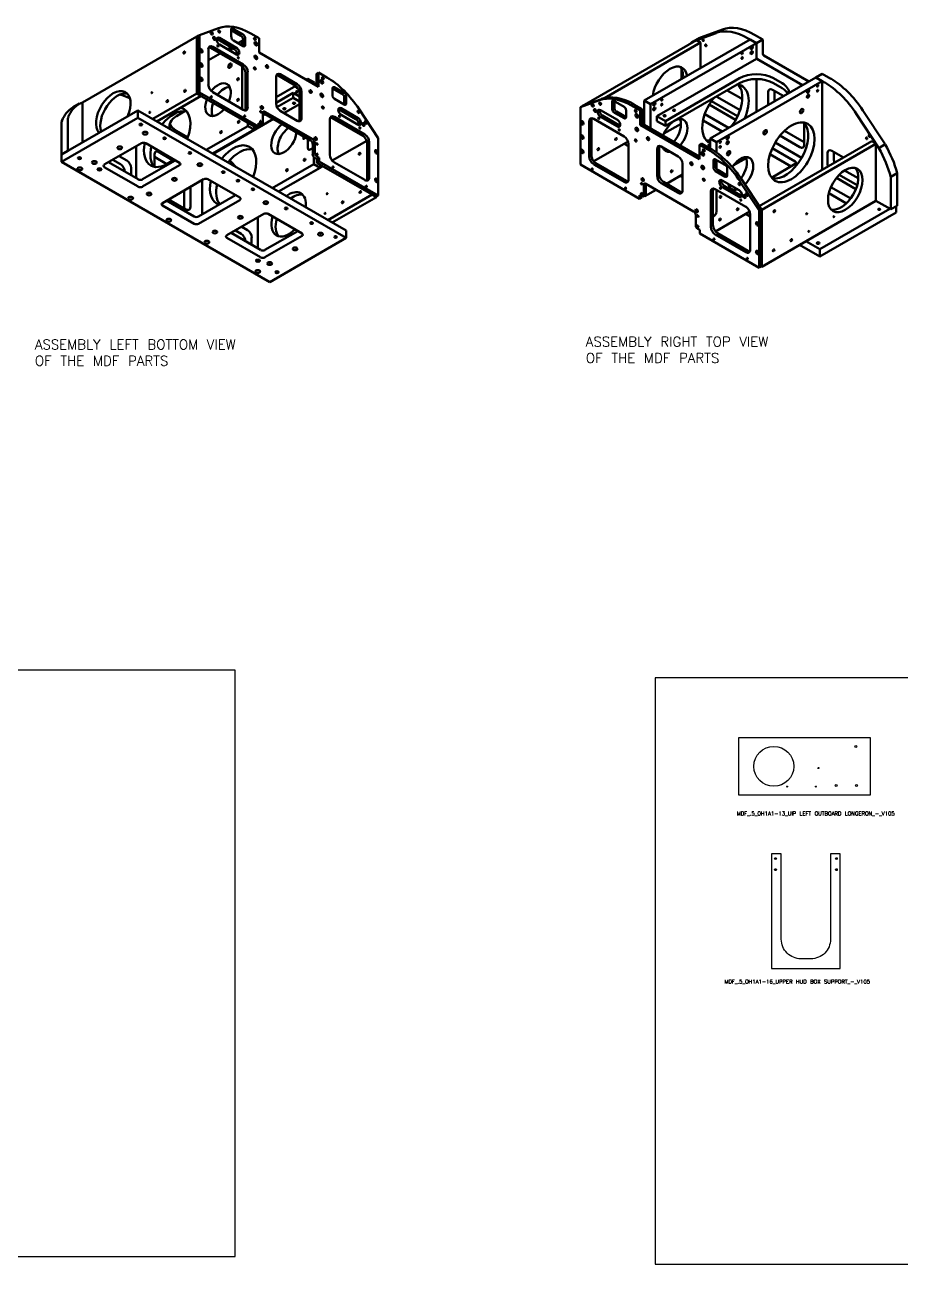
# Model space of a CAD drawing. Header units: inches. Extents: x 315 to 1225, y 29 to 674.
# Drawn here: x 588.7 to 678.4, y 41.5 to 168.3 of the extents above; entities that cross this region are included whole.
import ezdxf

# ---------------------------------------------------------------- set-up
doc = ezdxf.new("R2010")
doc.units = ezdxf.units.IN
doc.header["$LTSCALE"] = 0.03937
doc.header["$MEASUREMENT"] = 0
doc.layers.add('Visible', color=7, linetype='Continuous', lineweight=50)
doc.styles.get("Standard").update_dxf_attribs({"font": 'txt.shx'})

msp = doc.modelspace()

# ---------------------------------------------------------------- linework, layer by layer
at = {"color": 0, "linetype": 'ByBlock', "lineweight": -2}
for points in [[(610.25, 42.27), (610.25, 102.27), (514.25, 102.27), (514.25, 42.27)], [(749.22, 41.48), (749.22, 101.48), (653.22, 101.48), (653.22, 41.48)]]:
    msp.add_lwpolyline(points, close=True, dxfattribs=at)
msp.add_lwpolyline([(675.23, 89.5), (675.23, 95.33), (661.73, 95.33), (661.73, 89.5)], close=True)
msp.add_lwpolyline([(672.15, 83.48), (671.15, 83.48), (671.15, 74.73, -0.414214), (669.15, 72.73), (668.12, 72.73, -0.414214), (666.12, 74.73), (666.12, 83.48), (665.12, 83.48), (665.12, 71.73), (672.15, 71.73)], format="xyb", close=True)
for centre, radius in [((665.35, 92.42), 2.04), ((673.73, 94.44), 0.0968), ((669.91, 92.25), 0.0532), ((666.71, 90.35), 0.0532), ((669.66, 90.35), 0.0532), ((671.73, 90.47), 0.0967), ((673.82, 90.47), 0.0967), ((665.53, 82.98), 0.0967), ((671.75, 82.98), 0.0967), ((665.53, 81.85), 0.0967), ((671.75, 81.85), 0.0967)]:
    msp.add_circle(centre, radius)
at = {"layer": 'Visible', "extrusion": (-1e-16, 0.816497, -0.57735)}
for p, q in [((606.61, 167.24), (608.57, 167.95)), ((609.87, 167.04), (609.87, 167.89)), ((609.87, 167.74), (610.85, 167.17)), ((609.96, 167.94), (611.07, 167.29)), ((611.85, 167.4), (612.71, 166.91)), ((594.66, 160.34), (606.35, 167.1)), ((606.35, 161.26), (606.35, 167.1)), ((606.35, 167.1), (606.39, 167.07)), ((606.61, 167.24), (606.39, 167.11)), ((606.39, 161.24), (606.39, 167.11)), ((606.61, 161.37), (606.61, 167.24)), ((608.45, 166.81), (610.18, 165.81)), ((608.66, 166.94), (610.4, 165.94)), ((610.4, 165.26), (608.66, 166.26)), ((611.07, 166.1), (610.09, 166.67)), ((610.54, 166.41), (610.97, 166.66)), ((610.97, 166.66), (610.97, 166.16)), ((611.07, 166.61), (610.97, 166.66)), ((611.07, 166.79), (611.07, 166.1)), ((611.29, 166.92), (611.29, 166.23)), ((612.71, 166.91), (612.71, 165.45)), ((607.52, 162.18), (607.52, 165.78)), ((607.52, 164.67), (608.72, 165.36)), ((607.75, 165.92), (610.87, 164.12)), ((607.97, 166.05), (611.09, 164.24)), ((609.47, 165.79), (609.84, 166.01)), ((612.71, 165.45), (618.79, 161.93)), ((610.97, 164.05), (610.97, 159.66)), ((611.33, 163.33), (611.33, 159.73)), ((611.54, 163.46), (611.54, 159.85)), ((614.45, 160.22), (614.45, 162.97)), ((614.67, 163.09), (616.4, 162.09)), ((614.88, 163.22), (616.62, 162.22)), ((617.53, 162.66), (617.71, 162.77)), ((617.71, 162.56), (617.71, 162.77)), ((617.71, 162.77), (618.36, 162.4)), ((618.36, 162.4), (618.36, 162.18)), ((618.79, 163.4), (618.58, 163.27)), ((618.58, 163.27), (618.58, 162.06)), ((618.79, 163.4), (619.65, 162.9)), ((618.79, 161.93), (618.79, 163.4)), ((601.83, 158.65), (606.35, 161.26)), ((606.79, 161.01), (606.35, 161.26)), ((606.39, 161.24), (606.61, 161.37)), ((612.45, 157.75), (606.39, 161.24)), ((612.66, 157.87), (606.61, 161.37)), ((611.09, 159.59), (607.97, 161.4)), ((614.45, 160.89), (616.46, 162.05)), ((616.2, 161.31), (614.45, 160.3)), ((616.83, 160.94), (616.2, 161.31)), ((616.2, 160.81), (616.2, 161.31)), ((616.83, 161.34), (616.83, 158.59)), ((617.05, 161.47), (617.05, 158.72)), ((620.21, 161.07), (620.21, 161.76)), ((620.21, 161.76), (621.33, 161.12)), ((620.43, 161.89), (621.54, 161.25)), ((621.63, 161.1), (621.63, 160.25)), ((593.7, 159.85), (594.35, 160.22)), ((594.41, 160.25), (594.66, 160.34)), ((594.66, 156.27), (594.66, 160.34)), ((602.26, 158.4), (606.79, 161.01)), ((614.54, 159.85), (616.2, 160.81)), ((615.24, 159.26), (616.83, 160.18)), ((616.2, 160.81), (616.83, 160.44)), ((621.41, 160.13), (620.43, 160.7)), ((621.41, 160.97), (621.41, 160.13)), ((600.31, 159.53), (592.49, 155.01)), ((600.31, 158.78), (592.49, 154.26)), ((593.14, 155.39), (593.14, 158.52)), ((621.62, 147.23), (600.31, 159.53)), ((600.31, 158.78), (600.31, 159.53)), ((621.62, 146.48), (600.31, 158.78)), ((605.16, 159.47), (604.26, 158.95)), ((608.01, 155.08), (614.18, 158.65)), ((613.1, 159.27), (613.1, 158.24)), ((613.1, 159.27), (617.97, 156.46)), ((613.1, 159.02), (613.32, 159.15)), ((618.19, 156.58), (613.31, 159.4)), ((616.62, 158.47), (614.88, 159.47)), ((619.96, 155), (619.96, 158.6)), ((620.19, 158.74), (623.32, 156.94)), ((620.41, 158.86), (623.53, 157.06)), ((620.89, 159.63), (622.62, 158.63)), ((621.1, 159.75), (622.84, 158.75)), ((622.84, 158.07), (621.1, 159.07)), ((622.93, 159.65), (624.89, 156.68)), ((592.49, 155.01), (592.49, 158.15)), ((605.15, 156.93), (604.26, 157.45)), ((607.31, 155.48), (611.56, 157.93)), ((607.96, 155.11), (612.21, 157.56)), ((611.56, 157.93), (611.56, 158.26)), ((612.21, 157.56), (611.56, 157.93)), ((612.21, 157.88), (612.21, 157.56)), ((612.66, 157.87), (612.45, 157.75)), ((612.66, 158.24), (612.66, 157.87)), ((612.88, 158.12), (612.66, 158.24)), ((612.82, 157.98), (613.03, 158.1)), ((596.88, 153.98), (600.67, 156.17)), ((601.11, 156.17), (604.57, 154.17)), ((617.71, 155.64), (617.71, 156.61)), ((618.19, 156.08), (618.19, 155.05)), ((618.4, 155.18), (618.4, 156.21)), ((620.2, 154.39), (623.72, 156.42)), ((623.77, 156.15), (623.77, 152.55)), ((623.98, 156.28), (623.98, 152.67)), ((624.89, 150.81), (624.89, 156.68)), ((592.49, 155.01), (593.14, 155.39)), ((592.49, 154.26), (592.49, 155.01)), ((598.4, 154.85), (599.19, 154.4)), ((600.15, 152.6), (600.15, 155.86)), ((602, 153.75), (602, 155.03)), ((602, 154.78), (603.29, 154.03)), ((602.43, 155.28), (603.87, 154.45)), ((618.19, 155.67), (617.93, 155.52)), ((618.3, 154.77), (618.3, 154.04)), ((618.84, 154.68), (618.62, 154.8)), ((592.49, 154.26), (613.8, 141.96)), ((600.35, 151.73), (596.88, 153.73)), ((597.32, 154.23), (600.35, 152.48)), ((597.75, 154.48), (598.54, 154.02)), ((599.62, 153.65), (599.62, 152.9)), ((604.14, 154.42), (600.78, 152.48)), ((604.57, 153.92), (600.78, 151.73)), ((614.05, 151.59), (618.3, 154.04)), ((614.7, 151.22), (619.23, 153.83)), ((614.7, 151.22), (618.95, 153.67)), ((618.3, 154.04), (618.95, 153.67)), ((618.62, 154.55), (618.4, 154.68)), ((618.84, 154.68), (618.62, 154.55)), ((618.62, 154.55), (618.62, 154.18)), ((618.62, 154.18), (618.84, 154.31)), ((624.67, 150.69), (618.62, 154.18)), ((618.84, 154.31), (618.84, 154.68)), ((624.89, 150.81), (618.84, 154.31)), ((618.95, 153.67), (618.95, 153.99)), ((623.53, 152.41), (620.41, 154.21)), ((602.82, 150.05), (607.04, 152.49)), ((606.88, 152.4), (606.88, 148.9)), ((607.48, 152.49), (610.73, 150.61)), ((605.03, 151.33), (605.03, 149.53)), ((605.68, 151.7), (605.68, 149.65)), ((619.75, 148.3), (624.28, 150.91)), ((624.71, 150.66), (624.28, 150.91)), ((606.07, 147.93), (602.82, 149.8)), ((606.07, 148.68), (603.25, 150.3)), ((605.25, 149.4), (603.47, 150.43)), ((610.29, 150.86), (606.5, 148.68)), ((610.73, 150.36), (606.5, 147.93)), ((620.19, 148.05), (624.71, 150.66)), ((624.67, 150.69), (624.89, 150.81)), ((624.71, 150.71), (624.71, 150.66)), ((609.41, 146.75), (613.2, 148.94)), ((612.59, 145.41), (612.59, 148.58)), ((613.63, 148.94), (617.1, 146.93)), ((610.28, 147.25), (610.87, 146.9)), ((610.93, 147.62), (611.52, 147.28)), ((613.31, 145.25), (616.66, 147.18)), ((621.62, 146.48), (621.62, 147.23)), ((612.87, 144.5), (609.41, 146.5)), ((609.84, 147), (612.87, 145.25)), ((611.95, 146.53), (611.95, 145.78)), ((617.1, 146.68), (613.31, 144.5)), ((613.8, 141.96), (621.62, 146.48))]:
    msp.add_line(p, q, dxfattribs=at)
at = {"layer": 'Visible', "extrusion": (1e-16, 0.816497, 0.57735)}
for p, q in [((657.19, 166.62), (659.44, 167.44)), ((657.84, 167), (660.09, 167.82)), ((657.44, 166.72), (645.75, 159.96)), ((657.87, 166.47), (648.02, 160.78)), ((662.93, 166.78), (652.1, 160.53)), ((663.58, 166.41), (652.75, 160.16)), ((657.78, 166.97), (657.13, 166.59)), ((657.44, 166.72), (657.87, 166.47)), ((657.87, 166.47), (657.87, 163.86)), ((662.72, 166.9), (663.58, 166.41)), ((662.93, 166.78), (663.58, 166.41)), ((663.37, 167.27), (664.23, 166.78)), ((664.23, 166.78), (663.58, 166.41)), ((663.58, 166.41), (663.58, 164.82)), ((663.58, 166.41), (663.58, 164.94)), ((664.23, 166.78), (664.23, 165.32)), ((664.33, 165.13), (668.94, 162.47)), ((663.58, 164.82), (653.4, 158.94)), ((655.92, 162.74), (655.92, 163.73)), ((663.58, 164.82), (668.29, 162.1)), ((663.68, 164.76), (668.29, 162.1)), ((661.84, 162.82), (654.26, 158.44)), ((654.26, 157.94), (661.84, 162.32)), ((669.66, 162.89), (658.84, 156.64)), ((670.31, 162.52), (659.49, 156.27)), ((663.58, 162.73), (663.58, 159.38)), ((666.2, 162.3), (665.31, 162.82)), ((665.31, 162.32), (666.2, 161.8)), ((670.31, 163.27), (669.66, 162.89)), ((669.66, 162.89), (670.52, 162.4)), ((670.31, 162.52), (669.66, 162.89)), ((670.31, 163.27), (671.17, 162.77)), ((670.31, 153.45), (670.31, 162.52)), ((660.57, 161.58), (661.97, 160.77)), ((664.78, 160.07), (664.78, 161.4)), ((665.21, 161.65), (666.36, 160.98)), ((665.43, 160.45), (665.43, 161.52)), ((645.57, 159.85), (647.53, 160.57)), ((645.57, 159.85), (645.79, 159.98)), ((645.57, 153.98), (645.57, 159.85)), ((645.75, 159.96), (645.75, 159.96)), ((645.75, 159.96), (645.75, 159.96)), ((645.79, 159.98), (647.74, 160.69)), ((648.83, 159.66), (648.83, 160.5)), ((648.92, 160.55), (650.03, 159.91)), ((649.05, 159.79), (649.05, 160.48)), ((650.81, 160.02), (651.67, 159.53)), ((651.03, 160.15), (651.88, 159.66)), ((652.1, 160.53), (652.1, 158.07)), ((652.75, 160.16), (652.1, 160.53)), ((652.75, 157.69), (652.75, 160.16)), ((661.45, 158.57), (658.75, 160.13)), ((661.65, 158.95), (658.98, 160.49)), ((661.9, 159.56), (659.59, 160.9)), ((646.69, 154.92), (646.69, 158.53)), ((646.93, 158.66), (650.05, 156.86)), ((647.62, 159.56), (649.36, 158.56)), ((649.36, 157.88), (647.62, 158.88)), ((649.57, 158), (647.84, 159)), ((650.03, 158.72), (649.05, 159.29)), ((650.25, 158.84), (649.26, 159.41)), ((650.25, 159.54), (650.25, 158.84)), ((651.67, 159.53), (651.88, 159.66)), ((651.67, 159.53), (651.67, 158.07)), ((651.88, 158.19), (651.88, 159.66)), ((653.4, 158.44), (653.4, 158.94)), ((654.26, 158.44), (653.4, 158.94)), ((658.29, 159.14), (660.73, 157.73)), ((673.81, 159.15), (676.08, 155.68)), ((674.45, 159.52), (676.73, 156.06)), ((646.48, 154.8), (646.48, 158.4)), ((651.67, 158.07), (651.88, 158.19)), ((651.67, 158.07), (657.75, 154.55)), ((657.75, 154.8), (651.88, 158.19)), ((653.4, 158.44), (654.26, 157.94)), ((655.86, 158.16), (654.12, 157.15)), ((654.26, 157.94), (654.26, 158.44)), ((660.08, 157.36), (658.11, 158.5)), ((668.46, 156.27), (666.44, 157.44)), ((668.46, 158.27), (668.46, 156.02)), ((650.45, 156.35), (646.94, 154.32)), ((650.5, 155.86), (650.06, 156.12)), ((650.5, 156.08), (650.5, 152.47)), ((657.75, 156.02), (657.97, 156.14)), ((657.75, 156.02), (658.61, 155.52)), ((657.75, 154.55), (657.75, 156.02)), ((657.97, 156.14), (658.82, 155.65)), ((658.62, 155.93), (658.84, 156.05)), ((658.84, 155.64), (658.84, 156.64)), ((658.84, 156.64), (659.49, 156.27)), ((659.49, 156.27), (659.49, 155.22)), ((675.37, 156.37), (663.87, 149.73)), ((675.8, 156.12), (664.11, 149.36)), ((668.19, 154.68), (665.49, 156.24)), ((668.03, 155.77), (665.98, 156.95)), ((675.37, 156.37), (675.8, 156.12)), ((675.8, 156.12), (675.8, 150.28)), ((676.73, 156.06), (676.08, 155.68)), ((653.41, 152.83), (653.41, 155.58)), ((653.63, 152.96), (653.63, 155.71)), ((653.84, 155.83), (655.58, 154.83)), ((658.84, 155.8), (658.62, 155.93)), ((658.62, 155.77), (658.62, 155.93)), ((667.12, 153.8), (664.96, 155.04)), ((667.55, 154.3), (665.19, 155.66)), ((670.84, 154.15), (670.84, 155.15)), ((671.27, 155.4), (672.48, 154.7)), ((671.49, 154.53), (671.49, 155.28)), ((651.62, 150.49), (645.57, 153.98)), ((650.05, 152.21), (646.93, 154.01)), ((650.27, 152.34), (647.14, 154.14)), ((656.01, 154.08), (656.01, 151.33)), ((659.17, 153.69), (659.17, 154.38)), ((659.39, 154.51), (660.5, 153.87)), ((659.39, 153.82), (659.39, 154.51)), ((659.49, 154.45), (659.49, 153.55)), ((660.59, 152.87), (659.61, 153.44)), ((660.59, 153.72), (660.59, 152.87)), ((662.53, 154.65), (661.21, 153.89)), ((670.31, 153.45), (663.87, 149.73)), ((665.12, 152.64), (667.55, 154.05)), ((670.32, 153.45), (670.31, 153.45)), ((652.02, 152.52), (651.98, 152.54)), ((655.79, 151.21), (654.06, 152.21)), ((656.01, 152.97), (654.37, 152.03)), ((656.01, 152.68), (655.76, 152.83)), ((660.37, 152.75), (659.39, 153.31)), ((660.06, 152.37), (661.8, 151.37)), ((661.89, 152.27), (663.85, 149.3)), ((662.11, 152.4), (664.07, 149.43)), ((673.75, 151.47), (671.76, 152.62)), ((673.89, 151.89), (672.05, 152.95)), ((673.99, 152.58), (672.59, 153.39)), ((677.97, 153.1), (677.32, 152.72)), ((677.32, 152.72), (677.32, 149.41)), ((677.97, 153.1), (677.97, 149.78)), ((652.06, 151.89), (652.06, 150.86)), ((653.31, 151.42), (652.16, 150.75)), ((657.15, 149.2), (652.27, 152.02)), ((652.27, 150.99), (652.27, 152.02)), ((655.58, 151.08), (653.84, 152.08)), ((658.92, 147.61), (658.92, 151.22)), ((659.13, 147.74), (659.13, 151.35)), ((659.37, 151.48), (662.49, 149.68)), ((659.49, 151.41), (659.49, 149.14)), ((661.8, 150.69), (660.06, 151.69)), ((662.01, 150.82), (660.28, 151.82)), ((672.79, 150.02), (670.98, 151.07)), ((671.2, 151.69), (673.22, 150.52)), ((651.62, 150.86), (651.62, 150.49)), ((651.84, 150.73), (651.62, 150.86)), ((651.62, 150.49), (651.84, 150.61)), ((651.84, 150.61), (651.84, 150.73)), ((652.21, 150.84), (651.99, 150.72)), ((652.16, 150.75), (652.11, 150.79)), ((652.16, 150.82), (652.16, 150.75)), ((675.8, 150.28), (664.11, 143.53)), ((677.32, 149.41), (675.8, 150.28)), ((677.97, 149.78), (677.32, 149.41)), ((677.88, 149.08), (677.88, 149.73)), ((657.36, 147.8), (657.36, 148.83)), ((659.27, 148.76), (659.13, 148.68)), ((662.89, 149.17), (659.38, 147.14)), ((662.94, 148.68), (662.5, 148.94)), ((662.94, 148.9), (662.94, 145.29)), ((663.85, 149.3), (664.07, 149.43)), ((663.85, 143.43), (663.85, 149.3)), ((664.07, 143.56), (664.07, 149.43)), ((664.07, 149.39), (664.11, 149.36)), ((664.11, 149.36), (664.11, 143.53)), ((677.23, 149.46), (670.06, 145.32)), ((677.88, 149.08), (670.06, 144.57)), ((657.8, 147.3), (657.58, 147.42)), ((657.8, 146.93), (657.8, 147.3)), ((663.85, 143.43), (657.8, 146.93)), ((662.49, 145.03), (659.37, 146.83)), ((662.71, 145.15), (659.59, 146.96)), ((670.06, 145.32), (668.63, 146.15)), ((670.06, 144.57), (667.98, 145.77)), ((670.06, 144.57), (670.06, 145.32)), ((664.07, 143.56), (663.85, 143.43)), ((664.11, 143.53), (664.07, 143.56))]:
    msp.add_line(p, q, dxfattribs=at)
at = {"layer": 'Visible'}
for centre, major_axis, start_param, end_param in [((607.85, 167.44), (-0.085, 0.148), 1.570796326794769, 7.853981633974355), ((607.81, 167.42), (-0.0519, 0.0899), 2.320938, 7.10384), ((608.63, 167.6), (-0.064, 0.111), 1.570796326793991, 7.853981633973576), ((608.12, 166.9), (-0.085, 0.148), 1.570796326795594, 7.853981633975179), ((608.08, 166.88), (-0.0519, 0.0899), 2.320938, 7.10384), ((612.27, 166.84), (-0.064, 0.111), 1.570796326794813, 7.853981633974398), ((612.38, 166.35), (-0.102, 0.176), 1.570796326794728, 7.853981633974314), ((612.33, 166.32), (-0.059, 0.103), 2.338371, 7.086407), ((606.79, 165.64), (-0.102, 0.176), 1.570796326794634, 7.853981633974221), ((606.74, 165.61), (-0.059, 0.103), 2.338371, 7.086407), ((609.84, 165.82), (0.085, 0.148), 0.220644, 6.062541), ((609.89, 165.79), (0.0519, 0.0899), -0.291859, 3.433451), ((612.38, 164.96), (-0.102, 0.176), 1.57079632679415, 7.853981633973736), ((612.33, 164.93), (-0.059, 0.103), 2.338371, 7.086407), ((663.03, 165.97), (0.0519, 0.0899), 2.849734, 6.575044), ((663.03, 165.47), (0.0519, 0.0899), 2.849734, 6.575044), ((606.79, 164.18), (-0.102, 0.176), 1.570796326795051, 7.853981633974638), ((606.74, 164.15), (-0.059, 0.103), 2.338371, 7.086407), ((609.85, 164.04), (0.0383, 0.0663), 0.07077, 3.070823), ((612.27, 163.83), (-0.064, 0.111), 1.570796326794091, 7.853981633973677), ((606.79, 162.72), (-0.102, 0.176), 1.570796326795575, 7.853981633975161), ((606.74, 162.69), (-0.059, 0.103), 2.338371, 7.086407), ((608.51, 160.63), (0.92, 1.59), -1.356437, 1.343019), ((619.12, 162.46), (-0.102, 0.176), 1.570796326794958, 7.853981633974544), ((619.07, 162.43), (-0.059, 0.103), 2.338371, 7.086407), ((619.23, 162.82), (-0.064, 0.111), 1.570796326795429, 7.853981633975015), ((663.58, 161.32), (-2.45, 0), 3.926991, 5.497787), ((597.8, 159.24), (1.25, 2.16), -1.391712, 2.962509), ((598.23, 158.99), (1.25, 2.16), 0.174194, 2.68693), ((609.16, 160.26), (0.92, 1.59), 0.361367, 1.356437), ((616.57, 161.93), (0.0519, 0.0899), 1.271141, 4.638748), ((619.12, 161.07), (-0.102, 0.176), 1.570796326794665, 7.85398163397425), ((619.07, 161.04), (-0.059, 0.103), 2.338371, 7.086407), ((664.47, 160.8), (2.45, 0), 0.311622, 0.785398), ((603.31, 156.79), (1.68, 2.9), -1.307859, 0.160703), ((608.51, 160.63), (0.92, 1.59), 1.863086, 4.420099), ((609.16, 160.26), (0.92, 1.59), 1.863086, 2.780226), ((619.23, 159.82), (-0.064, 0.111), 1.570796326795274, 7.85398163397486), ((646.81, 160.06), (-0.085, 0.148), 1.570796326795075, 7.853981633974662), ((646.85, 160.09), (-0.0519, 0.0899), -0.820654, 3.962247), ((647.59, 160.22), (-0.064, 0.111), 1.57079632679516, 7.853981633974747), ((653.07, 160.22), (0.0519, 0.0899), 2.849734, 6.575044), ((653.07, 159.72), (0.0519, 0.0899), 2.849734, 6.575044), ((603.96, 156.41), (1.68, 2.9), 0.194961, 1.307859), ((622.87, 159.37), (-0.064, 0.111), 1.57079632679432, 7.853981633973906), ((647.08, 159.52), (-0.085, 0.148), 1.570796326794324, 7.85398163397391), ((647.12, 159.54), (-0.0519, 0.0899), -0.820654, 3.962247), ((651.23, 159.46), (-0.064, 0.111), 1.570796326792064, 7.853981633971651), ((651.34, 158.97), (-0.102, 0.176), 1.570796326796644, 7.85398163397623), ((651.39, 159), (-0.059, 0.103), -0.803222, 3.944814), ((600.61, 158.08), (0.144, 0), 3.141593, 9.424778), ((601.06, 157.21), (0.245, 0), 3.141593, 9.424778), ((601.06, 157.37), (0.0766, 0), 3.663724, 5.761054), ((605.99, 158.45), (2.45, 0), 3.319303, 3.926991), ((615.25, 156.74), (0.92, 1.59), 0.917858, 5.365327), ((615.9, 156.37), (0.92, 1.59), 0.917858, 2.780226), ((623.38, 158.09), (-0.085, 0.148), 1.570796326795202, 7.853981633974789), ((623.34, 158.07), (-0.0519, 0.0899), 2.320938, 7.10384), ((623.65, 158.32), (-0.085, 0.148), 1.57079632679589, 7.853981633975477), ((623.61, 158.3), (-0.0519, 0.0899), 2.320938, 7.10384), ((645.75, 158.26), (-0.102, 0.176), 1.570796326795875, 7.85398163397546), ((645.8, 158.29), (-0.059, 0.103), -0.803222, 3.944814), ((651.34, 157.58), (-0.102, 0.176), 1.570796326794178, 7.853981633973764), ((651.39, 157.61), (-0.059, 0.103), -0.803222, 3.944814), ((600.89, 156.04), (-0.306, 0), 3.926991, 5.497787), ((603.31, 156.79), (1.68, 2.9), 2.085601, 4.201259), ((603.03, 156.68), (0.144, 0), 3.141593, 9.424778), ((606.88, 157.93), (-2.45, 0), 0.785398, 0.938105), ((610.05, 152.9), (1.68, 2.9), -1.307859, 1.307859), ((645.75, 156.8), (-0.102, 0.176), 1.570796326794936, 7.853981633974522), ((645.8, 156.83), (-0.059, 0.103), -0.803222, 3.944814), ((651.23, 156.45), (-0.064, 0.111), 1.570796326796469, 7.853981633976056), ((594.33, 154.64), (0.171, 0), 3.141593, 9.424778), ((594.33, 154.7), (-0.104, 0), -0.291859, 3.433451), ((598.46, 155.71), (0.245, 0), 3.141593, 9.424778), ((598.46, 155.87), (-0.0766, 0), 0.522131, 2.619462), ((603.96, 156.41), (1.68, 2.9), 2.081926, 2.946632), ((610.7, 152.52), (1.68, 2.9), 0.194961, 1.307859), ((617.93, 155.77), (0.153, 0.265), 2.356194, 3.926991), ((624.71, 155.29), (-0.102, 0.176), 1.570796326794335, 7.853981633973922), ((624.66, 155.26), (-0.059, 0.103), 2.338371, 7.086407), ((645.75, 155.34), (-0.102, 0.176), 1.570796326794268, 7.853981633973852), ((645.8, 155.37), (-0.059, 0.103), -0.803222, 3.944814), ((658.08, 155.08), (-0.102, 0.176), 1.570796326794951, 7.853981633974537), ((658.13, 155.11), (-0.059, 0.103), -0.803222, 3.944814), ((658.19, 155.44), (-0.064, 0.111), 1.570796326793086, 7.853981633972672), ((594.38, 153.55), (0.245, 0), 3.141593, 9.424778), ((594.38, 153.71), (-0.0766, 0), 0.522131, 2.619462), ((595.86, 154.21), (0.245, 0), 3.141593, 9.424778), ((595.86, 154.36), (0.0766, 0), 3.663724, 5.761054), ((597.1, 153.85), (0.306, 0), 2.356194, 3.926991), ((604.35, 154.04), (0.306, 0), -0.785398, 0.785398), ((606.65, 153.98), (0.245, 0), 3.141593, 9.424778), ((606.65, 154.14), (0.0766, 0), 3.663724, 5.761054), ((658.08, 153.69), (-0.102, 0.176), 1.570796326793115, 7.853981633972701), ((658.13, 153.72), (-0.059, 0.103), -0.803222, 3.944814), ((604.05, 152.48), (0.245, 0), 3.141593, 9.424778), ((604.05, 152.64), (-0.0766, 0), 0.522131, 2.619462), ((607.26, 152.36), (0.306, 0), 0.785398, 2.356194), ((610.05, 152.9), (1.68, 2.9), 2.081926, 3.27321), ((609.04, 153.21), (0.144, 0), 3.141593, 9.424778), ((610.55, 152.34), (0.144, 0), 3.141593, 9.424778), ((624.71, 152.37), (-0.102, 0.176), 1.570796326794335, 7.853981633973922), ((624.66, 152.34), (-0.059, 0.103), 2.338371, 7.086407), ((658.19, 152.44), (-0.064, 0.111), 1.570796326793966, 7.853981633973552), ((600.56, 151.85), (0.306, 0), 3.926991, 5.497787), ((601.46, 150.98), (0.245, 0), 3.141593, 9.424778), ((601.46, 151.14), (-0.0766, 0), 0.522131, 2.619462), ((610.7, 152.52), (1.68, 2.9), 2.081926, 2.902832), ((615.73, 148.89), (1.25, 2.16), -0.92552, 0.92552), ((616.16, 148.64), (1.25, 2.16), 0.174194, 0.92552), ((661.83, 151.99), (-0.064, 0.111), 1.570796326795274, 7.853981633974861), ((662.61, 150.94), (-0.085, 0.148), 1.570796326794629, 7.853981633974216), ((662.65, 150.96), (-0.0519, 0.0899), -0.820654, 3.962247), ((599.57, 150.55), (0.245, 0), 3.141593, 9.424778), ((599.57, 150.71), (-0.0766, 0), 0.522131, 2.619462), ((603.04, 149.93), (-0.306, 0), -0.785398, 0.785398), ((610.51, 150.49), (0.306, 0), -0.785398, 0.785398), ((613.39, 150.09), (0.245, 0), 3.141593, 9.424778), ((613.39, 150.25), (-0.0766, 0), 0.522131, 2.619462), ((662.34, 150.71), (-0.085, 0.148), 1.570796326794743, 7.85398163397433), ((662.38, 150.73), (-0.0519, 0.0899), -0.820654, 3.962247), ((603.47, 148.3), (0.245, 0), 3.141593, 9.424778), ((603.47, 148.46), (-0.0766, 0), 0.522131, 2.619462), ((606.29, 148.8), (0.306, 0), 3.926991, 5.497787), ((610.79, 148.59), (0.245, 0), 3.141593, 9.424778), ((610.79, 148.75), (0.0766, 0), 3.663724, 5.761054), ((613.42, 148.81), (0.306, 0), 0.785398, 2.356194), ((615.73, 148.89), (1.25, 2.16), 1.98647, 4.296716), ((616.16, 148.64), (1.25, 2.16), 1.98647, 2.967398), ((659.27, 149.01), (0.153, 0.265), 3.926991, 5.497787), ((606.29, 148.05), (0.306, 0), 3.926991, 5.497787), ((608.19, 147.09), (0.245, 0), 3.141593, 9.424778), ((608.19, 147.24), (-0.0766, 0), 0.522131, 2.619462), ((663.67, 147.91), (-0.102, 0.176), 1.57079632679497, 7.853981633974557), ((663.72, 147.94), (-0.059, 0.103), -0.803222, 3.944814), ((607.37, 146.05), (0.245, 0), 3.141593, 9.424778), ((607.37, 146.21), (-0.0766, 0), 0.522131, 2.619462), ((609.63, 146.62), (-0.306, 0), -0.785398, 0.785398), ((616.88, 146.81), (0.306, 0), -0.785398, 0.785398), ((618.99, 146.86), (0.245, 0), 3.141593, 9.424778), ((618.99, 147.02), (-0.0766, 0), 0.522131, 2.619462), ((669.88, 145.95), (-0.144, 0), 3.141593, 9.424778), ((616.39, 145.36), (0.245, 0), 3.141593, 9.424778), ((616.39, 145.52), (-0.0766, 0), 0.522131, 2.619462), ((663.67, 144.99), (-0.102, 0.176), 1.570796326794215, 7.853981633973801), ((663.72, 145.02), (-0.059, 0.103), -0.803222, 3.944814), ((613.09, 144.62), (0.306, 0), 3.926991, 5.497787), ((613.79, 143.86), (0.245, 0), 3.141593, 9.424778), ((613.79, 144.02), (0.0766, 0), 3.663724, 5.761054), ((612.57, 143.05), (0.245, 0), 3.141593, 9.424778), ((612.57, 143.21), (0.0766, 0), 3.663724, 5.761054), ((614.54, 142.97), (0.171, 0), 3.141593, 9.424778), ((614.54, 143.04), (-0.104, 0), -0.291859, 3.433451)]:
    msp.add_ellipse(centre, major_axis=major_axis, ratio=0.57735, start_param=start_param, end_param=end_param, dxfattribs=at)
at = {"layer": 'Visible', "extrusion": (4e-16, 3e-16, -1)}
for centre, start_param, end_param in [((611.85, 161.4), 0.100712, 0.785398), ((619.65, 156.9), 0.785398, 1.470084)]:
    msp.add_ellipse(centre, major_axis=(-3.68, 6.37), ratio=0.57735, start_param=start_param, end_param=end_param, dxfattribs=at)
at = {"layer": 'Visible', "extrusion": (2e-16, 1e-16, -1)}
for centre, major_axis, start_param, end_param in [((609.96, 167.84), (-0.061, 0.106), -0.785398, 0.785398), ((613.32, 163.89), (-0.155, 0.269), 1.239324, 1.902268), ((621.33, 161.02), (-0.061, 0.106), 0.785398, 2.356194), ((621.54, 161.15), (-0.061, 0.106), 0.785398, 2.356194)]:
    msp.add_ellipse(centre, major_axis=major_axis, ratio=0.57735, start_param=start_param, end_param=end_param, dxfattribs=at)
at = {"layer": 'Visible', "extrusion": (-1e-16, -4e-16, -1)}
for centre, major_axis, start_param, end_param in [((662.72, 160.9), (-3.67, 6.37), 0.100712, 0.785398), ((663.37, 161.27), (-3.67, 6.37), 0.100712, 0.785398), ((670.52, 156.4), (-3.67, 6.37), 0.785398, 1.470084), ((671.17, 156.77), (-3.68, 6.37), 0.785398, 1.470084), ((659.76, 159.5), (1.68, 2.9), 0.194961, 1.802859), ((660.41, 159.13), (1.68, 2.9), 3.08091, 4.968196), ((655.21, 156.97), (0.92, 1.59), 4.376727, 8.189643), ((668.2, 159.46), (0.122, 0.212), 1.570796326795716, 7.853981633975303), ((664.47, 157.3), (0.122, 0.212), 1.570796326795168, 7.853981633974753), ((660.73, 155.15), (0.123, 0.212), 1.570796326794285, 7.853981633973871), ((672.66, 151.39), (1.25, 2.16), 1.570796326794924, 7.85398163397451), ((672.23, 151.64), (1.25, 2.16), 0.174194, 2.967398), ((659.37, 150.96), (-0.32, 0.554), -0.785398, 0.785398), ((659.59, 151.08), (-0.32, 0.554), -0.785398, -0.345285), ((667.14, 146.25), (0.059, 0.103), 1.570796326794654, 7.853981633974239), ((665.33, 145.21), (0.059, 0.103), 1.570796326796925, 7.853981633976511)]:
    msp.add_ellipse(centre, major_axis=major_axis, ratio=0.57735, start_param=start_param, end_param=end_param, dxfattribs=at)
at = {"layer": 'Visible', "extrusion": (5e-16, 2e-16, -1)}
for centre, major_axis, start_param, end_param in [((607.97, 165.52), (-0.32, 0.554), -0.785398, 0.785398), ((607.75, 165.4), (-0.32, 0.554), 0.345285, 0.785398), ((599.94, 154.53), (-3.68, 6.37), 0.492836, 0.701439), ((608.81, 157.31), (0.059, 0.103), 1.570796326795468, 7.853981633975053), ((610.62, 158.36), (0.059, 0.103), 1.570796326796068, 7.853981633975653), ((623.32, 156.41), (-0.32, 0.554), 0.785398, 2.356194), ((623.53, 156.54), (-0.32, 0.554), 0.785398, 2.356194), ((607.74, 150.03), (-3.68, 6.37), 1.174802, 1.303522), ((615.55, 153.42), (0.059, 0.103), 1.570796326796176, 7.853981633975761), ((617.36, 154.47), (0.059, 0.103), 1.570796326796196, 7.853981633975782)]:
    msp.add_ellipse(centre, major_axis=major_axis, ratio=0.57735, start_param=start_param, end_param=end_param, dxfattribs=at)
at = {"layer": 'Visible', "extrusion": (3e-16, 1e-16, -1)}
for centre, major_axis, start_param, end_param in [((608.66, 166.6), (-0.208, 0.361), 3.926991, 7.068583), ((610.18, 165.47), (-0.208, 0.361), 0.785398, 2.594822), ((610.4, 165.6), (-0.208, 0.361), 0.785398, 3.926991), ((607.97, 161.92), (-0.32, 0.554), 3.926991, 5.497787), ((621.1, 159.41), (-0.208, 0.361), 3.926991, 7.068583), ((605.99, 157.95), (2.45, 0), 2.911006, 3.926991), ((622.62, 158.29), (-0.208, 0.361), 0.785398, 2.594822), ((622.84, 158.41), (-0.208, 0.361), 0.785398, 3.926991), ((620.41, 154.73), (-0.32, 0.554), 3.926991, 5.497787)]:
    msp.add_ellipse(centre, major_axis=major_axis, ratio=0.57735, start_param=start_param, end_param=end_param, dxfattribs=at)
at = {"layer": 'Visible', "extrusion": (3e-16, 2e-16, -1)}
for centre, major_axis, start_param, end_param in [((608.45, 166.47), (-0.208, 0.361), 0.546771, 0.785398), ((613.4, 163.94), (-0.086, 0.149), 0.896047, 2.245546), ((617.83, 161.38), (-0.086, 0.149), 0.896047, 2.245546), ((617.75, 161.34), (-0.155, 0.269), 1.239324, 1.902268), ((612.85, 159.76), (-0.086, 0.149), 0.896047, 2.245546), ((620.89, 159.29), (-0.208, 0.361), 0.546771, 0.785398), ((618.38, 156.57), (-0.086, 0.149), 0.896047, 2.245546), ((623.53, 152.93), (-0.32, 0.554), 2.356194, 3.926991), ((623.32, 152.81), (-0.32, 0.554), 2.356194, 2.796307)]:
    msp.add_ellipse(centre, major_axis=major_axis, ratio=0.57735, start_param=start_param, end_param=end_param, dxfattribs=at)
at = {"layer": 'Visible', "extrusion": (4e-16, 2e-16, -1)}
for centre, major_axis in [((608.49, 166.12), (-0.0416, 0.0721)), ((610.57, 164.92), (-0.0417, 0.0721)), ((607.82, 160.92), (-0.0417, 0.0721)), ((611.23, 158.95), (-0.0417, 0.0721)), ((623.01, 157.74), (-0.0417, 0.0721)), ((620.27, 153.73), (-0.0417, 0.0721))]:
    msp.add_ellipse(centre, major_axis=major_axis, ratio=0.57735, dxfattribs=at)
at = {"layer": 'Visible', "extrusion": (5e-16, 3e-16, -1)}
for centre, major_axis, start_param, end_param in [((610.09, 166.92), (-0.153, 0.265), 3.926991, 5.497787), ((610.85, 166.92), (-0.153, 0.265), 0.785398, 2.356194), ((611.07, 167.04), (-0.153, 0.265), 0.785398, 2.356194), ((611.07, 166.35), (-0.153, 0.265), 2.356194, 3.926991), ((620.43, 161.64), (-0.153, 0.265), -0.785398, 0.785398), ((620.43, 160.95), (-0.153, 0.265), 3.926991, 5.497787), ((612.77, 159.71), (-0.155, 0.269), 1.239324, 1.902268), ((621.41, 160.38), (-0.153, 0.265), 2.356194, 3.926991)]:
    msp.add_ellipse(centre, major_axis=major_axis, ratio=0.57735, start_param=start_param, end_param=end_param, dxfattribs=at)
at = {"layer": 'Visible', "extrusion": (-1e-16, -3e-16, -1)}
for centre, major_axis, start_param, end_param in [((660.82, 160.24), (-3.68, 6.37), -0.119128, -0.006358), ((654.3, 161.99), (1.25, 2.16), 0.174194, 0.876433), ((662.49, 149.16), (-0.32, 0.554), 0.785398, 2.356194)]:
    msp.add_ellipse(centre, major_axis=major_axis, ratio=0.57735, start_param=start_param, end_param=end_param, dxfattribs=at)
at = {"layer": 'Visible', "extrusion": (-2e-16, -4e-16, -1)}
for centre, major_axis, start_param, end_param in [((657.74, 165.53), (-0.61, 1.06), -0.006358, 0.100684), ((658.39, 165.91), (-0.61, 1.06), 0, 0.100684), ((665.21, 161.15), (-0.306, 0.53), -0.785398, 0.785398), ((664.47, 161.3), (2.45, 0), -0.785398, -0.001211), ((659.59, 161.4), (-0.306, 0.53), 3.926991, 4.146713), ((661.97, 160.27), (-0.306, 0.53), 0.785398, 1.146406), ((646.93, 158.14), (-0.32, 0.554), -0.785398, 0.785398), ((647.14, 158.27), (-0.32, 0.554), -0.785398, -0.345285), ((668.03, 156.27), (-0.306, 0.53), 2.356194, 3.926991), ((646.93, 154.54), (-0.32, 0.554), 3.926991, 5.497787), ((647.14, 154.66), (-0.32, 0.554), 3.926991, 5.497787), ((671.27, 154.9), (-0.306, 0.53), -0.785398, 0.785398), ((671.27, 153.9), (-0.306, 0.53), -1.427614, -0.785398), ((671.92, 154.28), (-0.306, 0.53), -1.427614, -0.785398), ((652.08, 152.53), (-0.086, 0.149), 4.037639, 5.387139), ((665.41, 149.22), (0.059, 0.103), 1.570796326794983, 7.853981633974568)]:
    msp.add_ellipse(centre, major_axis=major_axis, ratio=0.57735, start_param=start_param, end_param=end_param, dxfattribs=at)
at = {"layer": 'Visible', "extrusion": (-4e-16, -2e-16, -1)}
for centre in [(658.12, 166.72), (658.4, 166.18), (674.84, 156.68), (675.12, 156.91)]:
    msp.add_ellipse(centre, major_axis=(-0.0519, 0.0899), ratio=0.57735, dxfattribs=at)
at = {"layer": 'Visible'}
for centre, major_axis in [((605.05, 165.45), (0.059, 0.103)), ((663.09, 165.94), (0.085, 0.148)), ((663.09, 165.44), (0.085, 0.148)), ((609.73, 164.1), (0.123, 0.212)), ((605.13, 161.53), (0.059, 0.103)), ((616.57, 161.43), (0.0519, 0.0899)), ((669.83, 162.05), (0.0519, 0.0899)), ((669.83, 161.55), (0.0519, 0.0899)), ((603.32, 160.48), (0.059, 0.103)), ((653.13, 160.19), (0.085, 0.148)), ((653.13, 159.69), (0.085, 0.148)), ((654.18, 158.99), (0.119, 0)), ((655.16, 159.55), (0.119, 0)), ((659.87, 156.3), (0.0519, 0.0899)), ((605.63, 155.18), (-0.144, 0)), ((622.98, 155.1), (0.059, 0.103)), ((659.87, 155.8), (0.0519, 0.0899)), ((654.91, 153.31), (0.059, 0.103)), ((612.07, 151.46), (-0.144, 0)), ((623.06, 151.18), (0.059, 0.103)), ((621.25, 150.13), (0.059, 0.103)), ((659.9, 150.68), (0.059, 0.103)), ((615.47, 149.5), (-0.144, 0)), ((659.84, 148.37), (0.059, 0.103)), ((661.65, 149.42), (0.059, 0.103)), ((668.72, 148.95), (0.0326, 0.0565)), ((671.49, 148.65), (0.0326, 0.0565)), ((618.07, 148), (-0.144, 0)), ((668.93, 147.17), (0.0326, 0.0565)), ((620.53, 146.58), (-0.144, 0))]:
    msp.add_ellipse(centre, major_axis=major_axis, ratio=0.57735, dxfattribs=at)
at = {"layer": 'Visible', "extrusion": (-1e-16, -5e-16, -1)}
for centre, major_axis, start_param, end_param in [((662.11, 165.38), (0.0519, 0.0899), 1.570796326795256, 7.853981633974843), ((662.11, 164.88), (0.0519, 0.0899), 1.570796326795695, 7.853981633975281), ((668.8, 161.52), (0.0519, 0.0899), -0.291859, 3.433451), ((668.8, 161.02), (0.0519, 0.0899), -0.291859, 3.433451), ((648.92, 160.45), (-0.061, 0.106), -0.785398, 0.785398), ((653.89, 160.62), (0.0519, 0.0899), 1.570796326791968, 7.853981633971555), ((653.89, 160.12), (0.0519, 0.0899), 1.570796326791652, 7.853981633971239), ((666.5, 155.61), (1.68, 2.9), 0.194961, 2.946632), ((659.76, 159.5), (1.68, 2.9), 2.755686, 2.946632), ((660.57, 156.77), (0.0519, 0.0899), -0.291859, 3.433451), ((660.57, 156.27), (0.0519, 0.0899), -0.291859, 3.433451), ((660.5, 153.77), (-0.061, 0.106), 0.785398, 2.356194), ((659.37, 147.35), (-0.32, 0.554), 3.926991, 5.497787), ((659.59, 147.48), (-0.32, 0.554), 3.926991, 5.497787), ((662.49, 145.55), (-0.32, 0.554), 2.356194, 3.926991), ((662.71, 145.68), (-0.32, 0.554), 3.486878, 3.926991)]:
    msp.add_ellipse(centre, major_axis=major_axis, ratio=0.57735, start_param=start_param, end_param=end_param, dxfattribs=at)
at = {"layer": 'Visible', "extrusion": (-2e-16, -5e-16, -1)}
for centre, major_axis, start_param, end_param in [((663.68, 164.88), (-0.077, 0.133), 3.926991, 5.497787), ((664.33, 165.26), (-0.077, 0.133), 3.926991, 5.497787), ((663.58, 161.82), (2.45, 0), 3.926991, 5.497787), ((652.71, 156.76), (-0.155, 0.269), 4.380917, 5.043861), ((653.84, 155.33), (-0.306, 0.53), -0.785398, 0.785398), ((654.06, 155.46), (-0.306, 0.53), -0.785398, -0.361367), ((655.21, 156.97), (0.92, 1.59), 2.706579, 3.576606), ((654.56, 157.34), (0.92, 1.59), 2.706579, 2.780226), ((655.58, 154.33), (-0.306, 0.53), 0.785398, 2.356194), ((653.84, 152.58), (-0.306, 0.53), 3.926991, 5.497787), ((654.06, 152.71), (-0.306, 0.53), 3.926991, 5.497787), ((652.27, 151.77), (-0.153, 0.265), -0.785398, 0.785398), ((652.06, 151.11), (-0.153, 0.265), 2.356194, 3.141593), ((655.58, 151.58), (-0.306, 0.53), 2.356194, 3.926991), ((655.79, 151.71), (-0.306, 0.53), 3.50296, 3.926991), ((661.95, 153.08), (0.92, 1.59), 2.57845, 3.704735), ((661.3, 153.45), (0.92, 1.59), 2.57845, 2.780226), ((651.84, 150.99), (-0.153, 0.265), 2.356194, 3.926991), ((657.15, 148.95), (-0.153, 0.265), 0.785398, 2.356194), ((657.58, 147.67), (-0.153, 0.265), 3.926991, 5.497787)]:
    msp.add_ellipse(centre, major_axis=major_axis, ratio=0.57735, start_param=start_param, end_param=end_param, dxfattribs=at)
at = {"layer": 'Visible', "extrusion": (2e-16, 0, -1)}
for centre, major_axis, start_param, end_param in [((610.87, 163.6), (-0.32, 0.554), 0.785398, 2.356194), ((611.09, 163.72), (-0.32, 0.554), 0.785398, 2.356194), ((597.39, 153.49), (-3.68, 6.37), -0.411743, -0.006358), ((598.04, 153.87), (-3.68, 6.37), -0.411743, -0.006358), ((594.31, 158.79), (-0.61, 1.06), -0.006358, 0), ((594.96, 159.16), (-0.61, 1.06), -0.006358, 0.100684), ((598.54, 153.52), (-0.306, 0.53), 0.785398, 2.356194), ((599.19, 153.9), (-0.306, 0.53), 0.785398, 2.356194), ((611.52, 146.78), (-0.306, 0.53), 0.785398, 2.356194), ((610.87, 146.4), (-0.306, 0.53), 0.785398, 2.356194)]:
    msp.add_ellipse(centre, major_axis=major_axis, ratio=0.57735, start_param=start_param, end_param=end_param, dxfattribs=at)
at = {"layer": 'Visible', "extrusion": (3e-16, 2e-16, -1)}
for centre, major_axis in [((613.53, 164.02), (-0.086, 0.149)), ((617.97, 161.46), (-0.086, 0.149)), ((612.99, 159.83), (-0.086, 0.149)), ((618.51, 156.65), (-0.086, 0.149)), ((618.62, 156.09), (-0.0519, 0.0899)), ((618.62, 155.05), (-0.0519, 0.0899))]:
    msp.add_ellipse(centre, major_axis=major_axis, ratio=0.57735, dxfattribs=at)
at = {"layer": 'Visible', "extrusion": (-4e-16, -2e-16, -1)}
msp.add_ellipse((654.73, 161.74), major_axis=(1.25, 2.16), ratio=0.57735, start_param=4.081804, end_param=6.913771, dxfattribs=at)
at = {"layer": 'Visible', "extrusion": (4e-16, 2e-16, -1)}
for centre, major_axis, start_param, end_param in [((610.56, 162.72), (0.059, 0.103), 1.570796326796313, 7.8539816339759), ((610.56, 160.6), (0.059, 0.103), 1.570796326796068, 7.853981633975653), ((618.29, 156.52), (-0.155, 0.269), 1.239324, 1.902268)]:
    msp.add_ellipse(centre, major_axis=major_axis, ratio=0.57735, start_param=start_param, end_param=end_param, dxfattribs=at)
at = {"layer": 'Visible', "extrusion": (5e-16, 1e-16, -1)}
for centre, major_axis, start_param, end_param in [((614.88, 162.72), (-0.306, 0.53), -0.785398, 0.785398), ((614.67, 162.59), (-0.306, 0.53), 0.361367, 0.785398), ((616.4, 161.59), (-0.306, 0.53), 0.785398, 2.356194), ((616.62, 161.72), (-0.306, 0.53), 0.785398, 2.356194), ((614.88, 159.97), (-0.306, 0.53), 3.926991, 5.497787), ((613.31, 159.15), (-0.153, 0.265), -0.785398, 0.785398), ((616.62, 158.97), (-0.306, 0.53), 2.356194, 3.926991), ((616.4, 158.84), (-0.306, 0.53), 2.356194, 2.780226), ((612.66, 158.24), (-0.153, 0.265), 3.141593, 3.926991), ((612.88, 158.37), (-0.153, 0.265), 2.356194, 3.926991), ((617.97, 156.21), (-0.153, 0.265), 0.785398, 2.356194), ((618.19, 156.33), (-0.153, 0.265), 0.785398, 2.356194), ((618.4, 154.93), (-0.153, 0.265), 3.926991, 5.497787), ((618.62, 155.05), (-0.153, 0.265), 3.926991, 5.497787)]:
    msp.add_ellipse(centre, major_axis=major_axis, ratio=0.57735, start_param=start_param, end_param=end_param, dxfattribs=at)
at = {"layer": 'Visible', "extrusion": (1e-16, -1e-16, -1)}
msp.add_ellipse((601.74, 161.35), major_axis=(0.0326, 0.0565), ratio=0.57735, start_param=1.570796326795248, end_param=7.853981633974835, dxfattribs=at)
at = {"layer": 'Visible', "extrusion": (-3e-16, -2e-16, -1)}
msp.add_ellipse((660.41, 159.13), major_axis=(1.68, 2.9), ratio=0.57735, start_param=-0.255807, end_param=1.400209, dxfattribs=at)
at = {"layer": 'Visible', "extrusion": (0, -3e-16, -1)}
for centre, major_axis, start_param, end_param in [((668.85, 161.48), (0.085, 0.148), 1.570796326794975, 7.853981633974561), ((668.85, 160.98), (0.085, 0.148), 1.570796326794746, 7.853981633974331), ((660.62, 156.73), (0.085, 0.148), 1.570796326794079, 7.853981633973665), ((660.62, 156.23), (0.085, 0.148), 1.570796326794828, 7.853981633974413), ((676.13, 149.41), (0.104, 0), 1.570796326796886, 7.853981633976472)]:
    msp.add_ellipse(centre, major_axis=major_axis, ratio=0.57735, start_param=start_param, end_param=end_param, dxfattribs=at)
at = {"layer": 'Visible', "extrusion": (2e-16, 2e-16, -1)}
for centre, end_param in [((611.09, 160.11), 3.926991), ((610.87, 159.99), 2.796307)]:
    msp.add_ellipse(centre, major_axis=(-0.32, 0.554), ratio=0.57735, start_param=2.356194, end_param=end_param, dxfattribs=at)
at = {"layer": 'Visible', "extrusion": (4e-16, 1e-16, -1)}
for centre in [(616.28, 160.26), (615.3, 159.7)]:
    msp.add_ellipse(centre, major_axis=(0.119, 0), ratio=0.57735, start_param=-1.570796, end_param=4.712389, dxfattribs=at)
at = {"layer": 'Visible', "extrusion": (-2e-16, -7e-16, -1)}
for centre, major_axis, start_param, end_param in [((650.81, 154.02), (-3.68, 6.37), 0.100712, 0.785398), ((651.03, 154.15), (-3.68, 6.37), 0.100712, 0.785398), ((658.61, 149.52), (-3.68, 6.37), 0.785398, 1.470084), ((658.82, 149.65), (-3.67, 6.37), 0.785398, 1.470084)]:
    msp.add_ellipse(centre, major_axis=major_axis, ratio=0.57735, start_param=start_param, end_param=end_param, dxfattribs=at)
at = {"layer": 'Visible', "extrusion": (-3e-16, -5e-16, -1)}
for centre, major_axis, start_param, end_param in [((649.26, 159.66), (-0.153, 0.265), 3.926991, 5.497787), ((650.03, 159.66), (-0.153, 0.265), 0.785398, 2.356194), ((649.05, 159.54), (-0.153, 0.265), 3.926991, 5.497787), ((650.03, 158.97), (-0.153, 0.265), 2.356194, 3.926991), ((650.05, 156.34), (-0.32, 0.554), 0.785398, 2.356194), ((652.63, 156.72), (-0.086, 0.149), 4.037639, 5.387139), ((673.07, 153.92), (-3.67, 6.37), 1.56782, 2.01543), ((661.95, 153.08), (0.92, 1.59), -1.496676, 1.993731), ((661.3, 153.45), (0.92, 1.59), 0.361367, 1.797481), ((672.42, 153.54), (-3.67, 6.37), 1.56782, 2.01543), ((657.14, 154.21), (-0.155, 0.269), 4.380917, 5.043861), ((657.06, 154.16), (-0.086, 0.149), 4.037639, 5.387139), ((659.39, 154.26), (-0.153, 0.265), -0.785398, 0.785398), ((659.39, 153.56), (-0.153, 0.265), 3.926991, 5.497787), ((659.61, 153.69), (-0.153, 0.265), 3.926991, 5.497787), ((652.17, 152.58), (-0.155, 0.269), 4.380917, 5.043861), ((660.37, 153), (-0.153, 0.265), 2.356194, 3.926991), ((657.61, 149.34), (-0.086, 0.149), 4.037639, 5.387139), ((657.69, 149.39), (-0.155, 0.269), 4.380917, 5.043861)]:
    msp.add_ellipse(centre, major_axis=major_axis, ratio=0.57735, start_param=start_param, end_param=end_param, dxfattribs=at)
at = {"layer": 'Visible', "extrusion": (1e-16, 1e-16, -1)}
for centre, major_axis, start_param, end_param in [((594.01, 158.02), (-0.61, 1.06), -0.785398, -0.411743), ((593.36, 157.65), (-0.61, 1.06), -0.785398, -0.411743), ((602.43, 154.78), (-0.306, 0.53), -0.785398, 0.785398), ((605.25, 149.9), (-0.306, 0.53), 2.356194, 3.926991)]:
    msp.add_ellipse(centre, major_axis=major_axis, ratio=0.57735, start_param=start_param, end_param=end_param, dxfattribs=at)
at = {"layer": 'Visible', "extrusion": (7e-16, 5e-16, -1)}
for centre, start_param, end_param in [((601.53, 159.33), 1.57079632679505, 7.853981633974636), ((619.45, 148.98), 1.570796326793636, 7.853981633973222)]:
    msp.add_ellipse(centre, major_axis=(0.0326, 0.0565), ratio=0.57735, start_param=start_param, end_param=end_param, dxfattribs=at)
at = {"layer": 'Visible', "extrusion": (6e-16, 3e-16, -1)}
for centre in [(612.88, 159.4), (612.88, 158.37)]:
    msp.add_ellipse(centre, major_axis=(-0.0519, 0.0899), ratio=0.57735, dxfattribs=at)
at = {"layer": 'Visible', "extrusion": (3e-16, 3e-16, -1)}
for centre, major_axis, start_param, end_param in [((620.41, 158.34), (-0.32, 0.554), -0.785398, 0.785398), ((620.19, 158.22), (-0.32, 0.554), 0.345285, 0.785398), ((600.56, 152.6), (-0.306, 0), 3.926991, 5.497787), ((613.09, 145.37), (0.306, 0), 0.785398, 2.356194)]:
    msp.add_ellipse(centre, major_axis=major_axis, ratio=0.57735, start_param=start_param, end_param=end_param, dxfattribs=at)
at = {"layer": 'Visible', "extrusion": (5e-16, 3e-16, -1)}
msp.add_ellipse((620.93, 158.94), major_axis=(-0.0417, 0.0721), ratio=0.57735, dxfattribs=at)
at = {"layer": 'Visible', "extrusion": (-3e-16, -4e-16, -1)}
for centre, major_axis, start_param, end_param in [((647.62, 159.22), (-0.208, 0.361), 3.926991, 7.068583), ((647.84, 159.34), (-0.208, 0.361), 3.926991, 5.736415), ((649.36, 158.22), (-0.208, 0.361), 0.785398, 3.926991), ((649.57, 158.34), (-0.208, 0.361), 3.688363, 3.926991), ((667.33, 154.17), (0.306, 0), -0.785398, 0.785398), ((660.06, 152.03), (-0.208, 0.361), 3.926991, 7.068583), ((660.28, 152.16), (-0.208, 0.361), 3.926991, 5.736415), ((661.8, 151.03), (-0.208, 0.361), 0.785398, 3.926991), ((662.01, 151.16), (-0.208, 0.361), 3.688363, 3.926991)]:
    msp.add_ellipse(centre, major_axis=major_axis, ratio=0.57735, start_param=start_param, end_param=end_param, dxfattribs=at)
at = {"layer": 'Visible', "extrusion": (-4e-16, -3e-16, -1)}
for centre in [(647.45, 158.74), (649.53, 157.54), (646.78, 153.53), (650.19, 151.57), (659.89, 151.56), (661.97, 150.36), (659.23, 146.35)]:
    msp.add_ellipse(centre, major_axis=(-0.0417, 0.0721), ratio=0.57735, dxfattribs=at)
at = {"layer": 'Visible', "extrusion": (-2e-16, -3e-16, -1)}
for centre, major_axis, start_param, end_param in [((647.48, 159.57), (0.059, 0.103), 1.123939, 1.39194), ((667.15, 155.24), (1.68, 2.9), 1.570796326794833, 7.853981633974418)]:
    msp.add_ellipse(centre, major_axis=major_axis, ratio=0.57735, start_param=start_param, end_param=end_param, dxfattribs=at)
at = {"layer": 'Visible', "extrusion": (0, -5e-16, -1)}
msp.add_ellipse((654.56, 157.34), major_axis=(0.92, 1.59), ratio=0.57735, start_param=0.361367, end_param=1.906458, dxfattribs=at)
at = {"layer": 'Visible', "extrusion": (0, 0, -1)}
for centre in [(668.08, 159.53), (664.35, 157.37)]:
    msp.add_ellipse(centre, major_axis=(0.0383, 0.0663), ratio=0.57735, start_param=0.07077, end_param=3.070823, dxfattribs=at)
at = {"layer": 'Visible', "extrusion": (6e-16, 1e-16, -1)}
msp.add_ellipse((617.3, 156.71), major_axis=(0.059, 0.103), ratio=0.57735, start_param=1.570796326796068, end_param=7.853981633975653, dxfattribs=at)
at = {"layer": 'Visible', "extrusion": (-3e-16, -3e-16, -1)}
for centre, start_param, end_param in [((649.21, 156.6), 1.570796326796757, 7.853981633976342), ((647.4, 155.56), 1.570796326796425, 7.853981633976012)]:
    msp.add_ellipse(centre, major_axis=(0.059, 0.103), ratio=0.57735, start_param=start_param, end_param=end_param, dxfattribs=at)
at = {"layer": 'Visible', "extrusion": (-3e-16, -5e-16, -1)}
for centre in [(652.49, 156.64), (656.93, 154.08), (657.47, 149.26)]:
    msp.add_ellipse(centre, major_axis=(-0.086, 0.149), ratio=0.57735, dxfattribs=at)
at = {"layer": 'Visible', "extrusion": (-3e-16, -6e-16, -1)}
msp.add_ellipse((660.61, 155.21), major_axis=(0.0383, 0.0663), ratio=0.57735, start_param=0.07077, end_param=3.070823, dxfattribs=at)
at = {"layer": 'Visible', "extrusion": (5e-16, -1e-16, -1)}
for centre, start_param, end_param in [((596.39, 153.51), 1.570796326794634, 7.853981633974218), ((612.59, 144.16), 1.570796326794486, 7.853981633974073)]:
    msp.add_ellipse(centre, major_axis=(-0.211, 0), ratio=0.57735, start_param=start_param, end_param=end_param, dxfattribs=at)
at = {"layer": 'Visible', "extrusion": (-5e-16, -6e-16, -1)}
for centre, start_param in [((650.05, 152.73), 2.356194), ((650.27, 152.86), 3.486878)]:
    msp.add_ellipse(centre, major_axis=(-0.32, 0.554), ratio=0.57735, start_param=start_param, end_param=3.926991, dxfattribs=at)
at = {"layer": 'Visible', "extrusion": (-2e-16, -4e-16, -1)}
msp.add_ellipse((651.95, 152.45), major_axis=(-0.086, 0.149), ratio=0.57735, dxfattribs=at)
at = {"layer": 'Visible', "extrusion": (5e-16, -3e-16, -1)}
msp.add_ellipse((619.67, 151), major_axis=(0.0326, 0.0565), ratio=0.57735, start_param=1.570796326794281, end_param=7.853981633973868, dxfattribs=at)
at = {"layer": 'Visible', "extrusion": (2e-16, 1e-16, -1)}
msp.add_ellipse((623.68, 151.76), major_axis=(-0.0417, 0.0721), ratio=0.57735, dxfattribs=at)
at = {"layer": 'Visible', "extrusion": (1e-16, -5e-16, -1)}
for centre in [(651.84, 152.02), (651.84, 150.99)]:
    msp.add_ellipse(centre, major_axis=(-0.0519, 0.0899), ratio=0.57735, dxfattribs=at)
at = {"layer": 'Visible', "extrusion": (0, -5e-16, -1)}
for centre in [(657.58, 148.71), (657.58, 147.67)]:
    msp.add_ellipse(centre, major_axis=(-0.0519, 0.0899), ratio=0.57735, dxfattribs=at)
at = {"layer": 'Visible', "extrusion": (-3e-16, -2e-16, -1)}
msp.add_ellipse((662.64, 144.38), major_axis=(-0.0417, 0.0721), ratio=0.57735, dxfattribs=at)

# ---------------------------------------------------------------- texts
for s, p in [('MDF_.5_OH1A1-13_UIP LEFT OUTBOARD LONGERON_-_V105', (661.56, 87.4)), ('MDF_.5_OH1A1-16_UPPER HUD BOX SUPPORT_-_V105', (660.3, 70.2))]:
    msp.add_text(s, height=0.3937).set_placement(p)
at = {"char_height": 1, "attachment_point": 1}
for s, insert in [('\\A1;ASSEMBLY LEFT BOTTOM VIEW\\POF THE MDF PARTS', (589.78, 136.08)), ('\\A1;ASSEMBLY RIGHT TOP VIEW\\POF THE MDF PARTS', (646.13, 136.37))]:
    msp.add_mtext_dynamic_manual_height_columns(s, width=25.9041, gutter_width=0, heights=[3.84], dxfattribs=dict(at, insert=insert))

doc.saveas('drawing.dxf')
